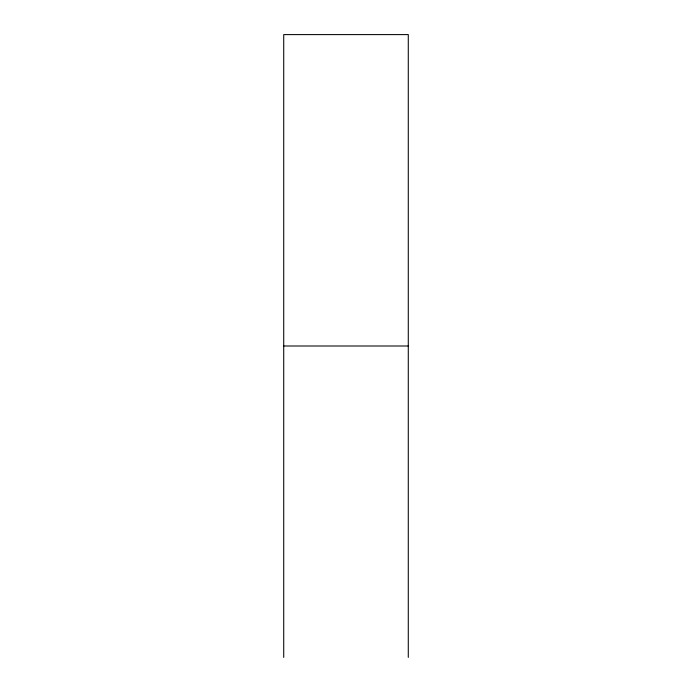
<?xml version="1.0" encoding="UTF-8"?>
<svg xmlns="http://www.w3.org/2000/svg" width="692" height="692" viewBox="0 0 692 692"><rect width="100%" height="100%" fill="white"/><g stroke="black" fill="none" stroke-linecap="round" stroke-linejoin="round"><path stroke-width="1.04" d="M283.72 346L408.28 346M408.28 657.4L408.28 34.6L283.72 34.6L283.72 657.4"/></g></svg>
